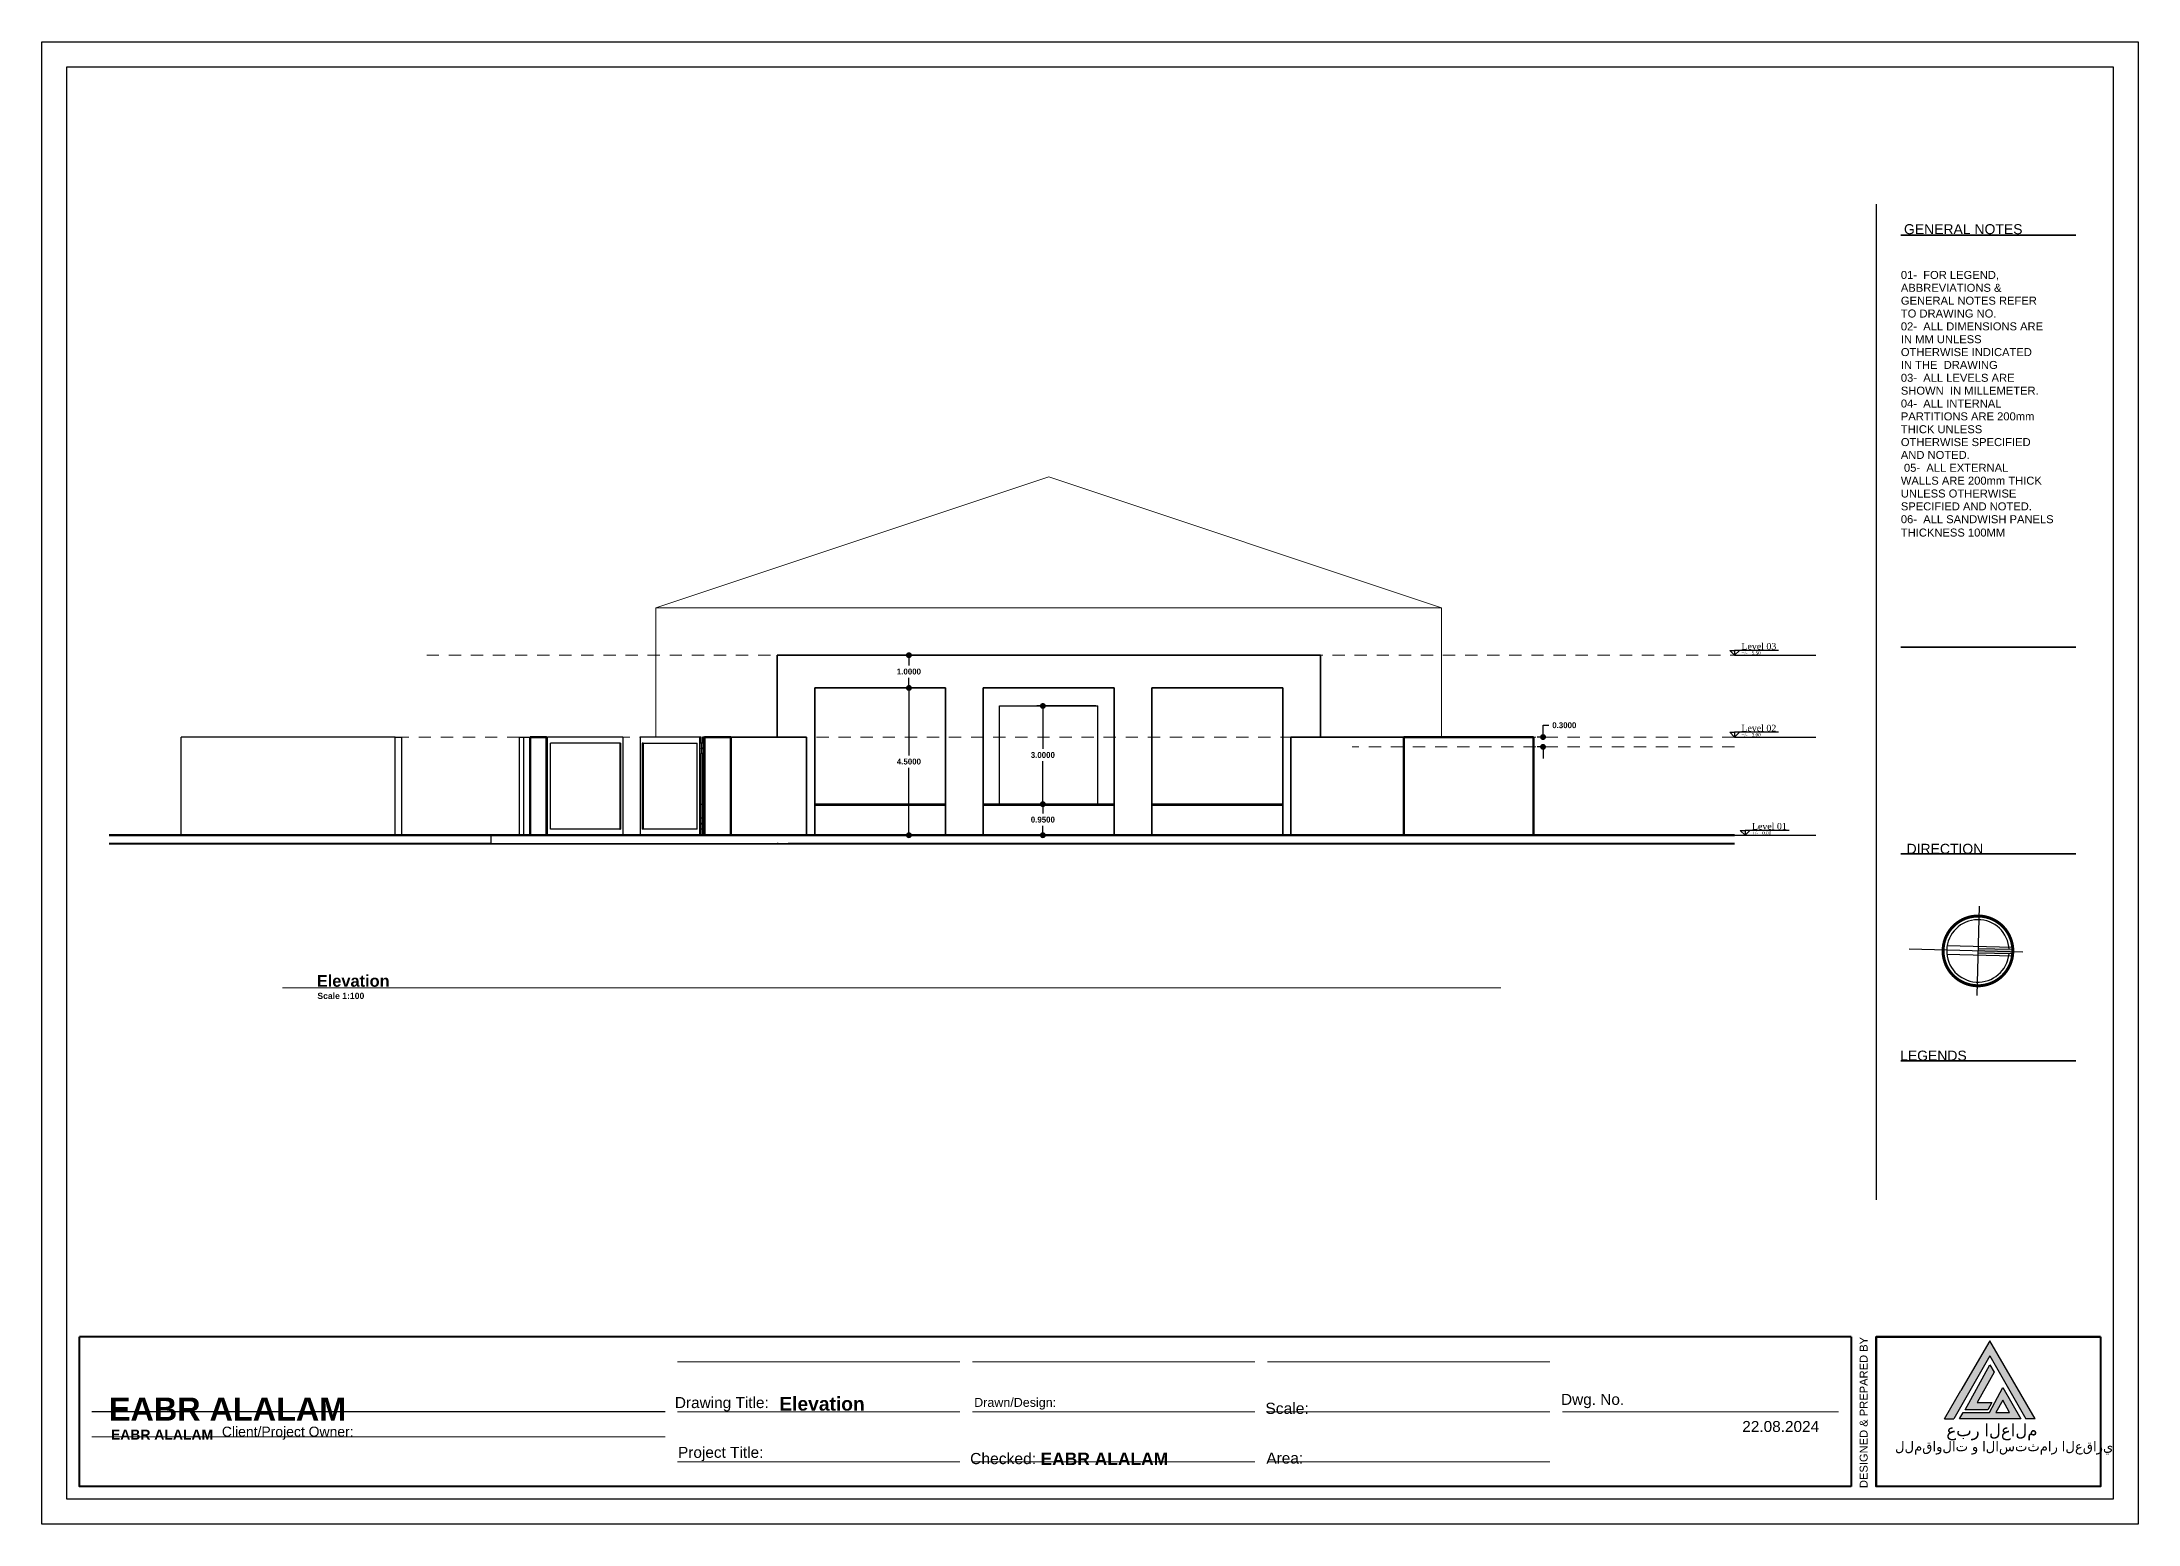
# Model space of a CAD drawing. Header units: metres. Extents: x 2164 to 2480, y 2851 to 3062.
# Drawn here: x 2231.8 to 2295.8, y 2853.4 to 2898.7 of the extents above; entities that cross this region are included whole.
import ezdxf

# ---------------------------------------------------------------- set-up
doc = ezdxf.new("R2010")
doc.units = ezdxf.units.M
doc.header["$MEASUREMENT"] = 0
doc.linetypes.add('DASHED2', pattern=[0.375, 0.25, -0.125])
doc.linetypes.add('JIS_02_0.7', pattern=[1.35, 0.75, -0.6])
doc.layers.get('0').update_dxf_attribs({"linetype": 'CONTINUOUS'})
doc.layers.get('Defpoints').update_dxf_attribs({"linetype": 'CONTINUOUS'})
doc.layers.add('G-ANNO-TTLB', color=250, linetype='CONTINUOUS', lineweight=18)
doc.layers.add('G-ANNO-TTLB-MEDM', color=250, linetype='CONTINUOUS', lineweight=35)
doc.layers.add('SIMBOLO', color=7, linetype='CONTINUOUS')
doc.styles.add('Arial', font='arial.ttf', dxfattribs={"height": 0.05})
doc.styles.add('Arial_1', font='arial.ttf', dxfattribs={"height": 238.125})
doc.styles.add('Arial_2', font='arial.ttf', dxfattribs={"height": 0.12})
doc.styles.add('Arial_3', font='arial.ttf', dxfattribs={"height": 118.023952})
doc.styles.add('Arial_B_3', font='arialbd.ttf', dxfattribs={"height": 2.5})
doc.styles.get("Standard").update_dxf_attribs({"font": 'bold.shx', "bigfont": 'whgtxt.shx'})
doc.dimstyles.new('STANDARD$0', dxfattribs={"dimtxt": 0.2, "dimasz": 0.08, "dimexe": 0.18, "dimexo": 0.0625, "dimgap": 0.09, "dimtad": 0, "dimtih": 1, "dimtoh": 1, "dimzin": 0, "dimdsep": 46, "dimtxsty": 'Arial', "dimblk": 'DOT', "dimcen": 0.09, "dimse1": 1, "dimse2": 1, "dimadec": 0, "dimazin": 3, "dimtfac": 1, "dimtofl": 0, "dimtmove": 0, "dimatfit": 3, "dimfxl": 1, "dimtolj": 1, "dimtzin": 0, "dimarcsym": 0})

# ---------------------------------------------------------------- blocks, each defined once
blk = doc.blocks.new('722')
h = blk.add_hatch(color=256)
h.dxf.hatch_style = 1
h.paths.add_polyline_path([(3077.57, 1809.545), (3076.401, 1807.542), (3075.743, 1806.413), (3076.123, 1806.412), (3077.567, 1808.937), (3079.01, 1806.412), (3079.381, 1806.412)])
at = {"true_color": 0x597a7d}
h = blk.add_hatch(color=137, dxfattribs=at)
h.dxf.hatch_style = 1
h.paths.add_polyline_path([(3076.571, 1806.775), (3077.484, 1806.775), (3077.645, 1807.067), (3077.062, 1807.067), (3077.737, 1808.279), (3077.567, 1808.577)])
h = blk.add_hatch(color=256)
h.dxf.hatch_style = 1
h.paths.add_polyline_path([(3078.803, 1806.408), (3078.088, 1807.664), (3077.546, 1806.669), (3076.495, 1806.67), (3076.342, 1806.408)])
h.paths.add_polyline_path([(3078.359, 1806.668), (3077.811, 1806.668), (3078.085, 1807.161)], flags=16)
at = {"color": 18, "true_color": 0x000000}
for p, q in [((3077.57, 1809.545), (3076.401, 1807.542)), ((3079.381, 1806.412), (3077.57, 1809.545)), ((3077.567, 1808.937), (3076.123, 1806.412)), ((3076.571, 1806.775), (3077.567, 1808.577)), ((3077.737, 1808.279), (3077.062, 1807.067)), ((3077.567, 1808.937), (3079.01, 1806.412)), ((3077.567, 1808.577), (3077.737, 1808.279)), ((3075.743, 1806.413), (3076.401, 1807.542)), ((3077.546, 1806.669), (3078.088, 1807.664)), ((3078.088, 1807.664), (3078.803, 1806.408)), ((3076.342, 1806.408), (3076.495, 1806.67)), ((3076.495, 1806.67), (3077.546, 1806.669)), ((3077.484, 1806.775), (3076.571, 1806.775)), ((3077.062, 1807.067), (3077.645, 1807.067)), ((3077.645, 1807.067), (3077.484, 1806.775)), ((3078.085, 1807.161), (3077.811, 1806.668)), ((3077.811, 1806.668), (3078.359, 1806.668)), ((3078.359, 1806.668), (3078.085, 1807.161)), ((3075.743, 1806.413), (3076.123, 1806.412)), ((3078.803, 1806.408), (3076.342, 1806.408)), ((3079.381, 1806.412), (3079.01, 1806.412))]:
    blk.add_line(p, q, dxfattribs=at)
at = {"lineweight": 40}
blk.add_lwpolyline([(3082.012, 1809.695), (3082.012, 1803.688), (3073.001, 1803.688), (3073.001, 1809.695)], close=True, dxfattribs=at)
at = {"insert": (3075.822, 1806.212), "char_height": 0.50059, "attachment_point": 1}
blk.add_mtext_dynamic_manual_height_columns('{\\fArial|b0|i0|c178|p34;عبر العالم}', width=4.30973, gutter_width=2.781, heights=[0.718], dxfattribs=at)
at = {"color": 137, "true_color": 0x597a7d, "insert": (3073.761, 1805.509), "char_height": 0.4, "attachment_point": 1}
blk.add_mtext_dynamic_manual_height_columns('{\\fArial|b0|i0|c178|p34;للمقاولات و الاستثمار العقاري}', width=11.09147, gutter_width=2.781, heights=[0.764], dxfattribs=at)
blk = doc.blocks.new('dfgedfgfff')
at = {"layer": 'SIMBOLO'}
for p, q in [((310.314, 153.52), (310.314, 150.553)), ((310.203, 153.251), (310.203, 151.54)), ((310.257, 153.219), (310.257, 152.347)), ((310.372, 153.219), (310.372, 152.347)), ((310.426, 153.251), (310.426, 151.54)), ((309.148, 152.347), (311.48, 152.347))]:
    blk.add_line(p, q, dxfattribs=at)
at = {"layer": 'SIMBOLO', "const_width": 0.0778}
blk.add_lwpolyline([(309.403, 152.347, 1), (311.225, 152.347, 1)], format="xyb", close=True, dxfattribs=at)
at = {"layer": 'SIMBOLO'}
blk.add_arc((310.314, 152.347), 0.815, 94.0608, 85.9392, dxfattribs=at)
blk.add_solid([(310.257, 152.347), (310.372, 152.347), (310.257, 153.219), (310.372, 153.219)], dxfattribs=at)
blk = doc.blocks.new('_Dot')
at = {"color": 0, "linetype": 'ByBlock', "lineweight": -2}
blk.add_line((-0.5, 0), (-1, 0), dxfattribs=at)
at = {"color": 0, "linetype": 'ByBlock', "const_width": 0.5}
blk.add_lwpolyline([(-0.25, 0, 1), (0.25, 0, 1)], format="xyb", close=True, dxfattribs=at)
blk = doc.blocks.new('*D137')
at = {"color": 0, "lineweight": -2, "transparency": 16777216}
for p, q in [((2277.581, 2877.431), (2277.456, 2877.431)), ((2277.636, 2877.611), (2277.636, 2877.791)), ((2277.636, 2877.791), (2277.816, 2877.791)), ((2277.581, 2877.131), (2277.456, 2877.131)), ((2277.636, 2876.951), (2277.636, 2876.771))]:
    blk.add_line(p, q, dxfattribs=at)
at = {"layer": 'Defpoints', "color": 0, "transparency": 16777216}
for p in [(2277.636, 2877.431), (2277.644, 2877.431), (2277.644, 2877.131)]:
    blk.add_point(p, dxfattribs=at)
at = {"color": 0, "lineweight": -2, "transparency": 16777216, "xscale": 0.18, "yscale": 0.18, "zscale": 0.18}
for p, rotation in [((2277.636, 2877.431), 270), ((2277.636, 2877.131), 90)]:
    blk.add_blockref('_Dot', p, dxfattribs=dict(at, rotation=rotation))
at = {"color": 0, "lineweight": 30, "transparency": 16777216, "insert": (2278.286, 2877.791), "char_height": 0.18, "attachment_point": 5}
blk.add_mtext('\\A1;0.3000', dxfattribs=at)
blk = doc.blocks.new('*D138')
at = {"color": 0, "lineweight": -2, "transparency": 16777216}
for p, q in [((2259.322, 2878.931), (2258.083, 2878.931)), ((2258.263, 2878.751), (2258.263, 2876.867)), ((2258.263, 2874.611), (2258.263, 2876.495)), ((2259.322, 2874.431), (2258.083, 2874.431))]:
    blk.add_line(p, q, dxfattribs=at)
at = {"layer": 'Defpoints', "color": 0, "transparency": 16777216}
for p in [(2259.385, 2878.931), (2258.263, 2874.431), (2259.385, 2874.431)]:
    blk.add_point(p, dxfattribs=at)
at = {"color": 0, "lineweight": -2, "transparency": 16777216, "xscale": 0.18, "yscale": 0.18, "zscale": 0.18}
for p, rotation in [((2258.263, 2878.931), 90), ((2258.263, 2874.431), 270)]:
    blk.add_blockref('_Dot', p, dxfattribs=dict(at, rotation=rotation))
at = {"color": 0, "lineweight": 30, "transparency": 16777216, "insert": (2258.263, 2876.681), "char_height": 0.18, "attachment_point": 5}
blk.add_mtext('\\A1;4.5000', dxfattribs=at)
blk = doc.blocks.new('*D139')
at = {"color": 0, "lineweight": -2, "transparency": 16777216}
for p, q in [((2260.598, 2875.381), (2262.535, 2875.381)), ((2262.355, 2875.201), (2262.355, 2875.092)), ((2260.598, 2874.431), (2262.535, 2874.431)), ((2262.355, 2874.611), (2262.355, 2874.72))]:
    blk.add_line(p, q, dxfattribs=at)
at = {"layer": 'Defpoints', "color": 0, "transparency": 16777216}
for p in [(2260.535, 2875.381), (2260.535, 2874.431), (2262.355, 2874.431)]:
    blk.add_point(p, dxfattribs=at)
at = {"color": 0, "lineweight": -2, "transparency": 16777216, "xscale": 0.18, "yscale": 0.18, "zscale": 0.18}
for p, rotation in [((2262.355, 2875.381), 90), ((2262.355, 2874.431), 270)]:
    blk.add_blockref('_Dot', p, dxfattribs=dict(at, rotation=rotation))
at = {"color": 0, "lineweight": 30, "transparency": 16777216, "insert": (2262.355, 2874.906), "char_height": 0.18, "attachment_point": 5}
blk.add_mtext('\\A1;0.9500', dxfattribs=at)
blk = doc.blocks.new('*D140')
at = {"color": 0, "lineweight": -2, "transparency": 16777216}
for p, q in [((2263.972, 2878.381), (2262.175, 2878.381)), ((2262.355, 2878.201), (2262.355, 2877.072)), ((2262.355, 2875.561), (2262.355, 2876.689)), ((2263.972, 2875.381), (2262.175, 2875.381))]:
    blk.add_line(p, q, dxfattribs=at)
at = {"layer": 'Defpoints', "color": 0, "transparency": 16777216}
for p in [(2262.355, 2878.381), (2264.035, 2878.381), (2264.035, 2875.381)]:
    blk.add_point(p, dxfattribs=at)
at = {"color": 0, "lineweight": -2, "transparency": 16777216, "xscale": 0.18, "yscale": 0.18, "zscale": 0.18}
for p, rotation in [((2262.355, 2878.381), 90), ((2262.355, 2875.381), 270)]:
    blk.add_blockref('_Dot', p, dxfattribs=dict(at, rotation=rotation))
at = {"color": 0, "lineweight": 30, "transparency": 16777216, "insert": (2262.355, 2876.881), "char_height": 0.18, "attachment_point": 5}
blk.add_mtext('\\A1;3.0000', dxfattribs=at)
blk = doc.blocks.new('*D141')
at = {"color": 0, "lineweight": -2, "transparency": 16777216}
for p, q in [((2259.322, 2879.931), (2258.083, 2879.931)), ((2258.263, 2879.751), (2258.263, 2879.616)), ((2259.322, 2878.931), (2258.083, 2878.931)), ((2258.263, 2879.111), (2258.263, 2879.245))]:
    blk.add_line(p, q, dxfattribs=at)
at = {"layer": 'Defpoints', "color": 0, "transparency": 16777216}
for p in [(2258.263, 2879.931), (2259.385, 2879.931), (2259.385, 2878.931)]:
    blk.add_point(p, dxfattribs=at)
at = {"color": 0, "lineweight": -2, "transparency": 16777216, "xscale": 0.18, "yscale": 0.18, "zscale": 0.18}
for p, rotation in [((2258.263, 2879.931), 90), ((2258.263, 2878.931), 270)]:
    blk.add_blockref('_Dot', p, dxfattribs=dict(at, rotation=rotation))
at = {"color": 0, "lineweight": 30, "transparency": 16777216, "insert": (2258.263, 2879.431), "char_height": 0.18, "attachment_point": 5}
blk.add_mtext('\\A1;1.0000', dxfattribs=at)

msp = doc.modelspace()

# ---------------------------------------------------------------- linework, layer by layer
at = {"color": 18, "true_color": 0x000000}
for p, q in [((2231.77527, 2853.38382), (2231.77527, 2898.66963)), ((2279.87846, 2898.66963), (2295.8158, 2898.66963)), ((2295.8158, 2898.66963), (2295.8158, 2887.39965))]:
    msp.add_line(p, q, dxfattribs=at)
at = {"color": 18, "lineweight": 30, "true_color": 0x000000}
for p, q in [((2287.81074, 2893.71411), (2287.81074, 2863.29486)), ((2250.81208, 2856.81456), (2233.30005, 2856.81456))]:
    msp.add_line(p, q, dxfattribs=at)
at = {"color": 252, "lineweight": 18, "true_color": 0x939598}
for p, q in [((2262.53451, 2885.38071), (2250.53451, 2881.38071)), ((2262.53451, 2885.38071), (2274.53451, 2881.38071)), ((2250.53451, 2881.38071), (2274.53451, 2881.38071)), ((2250.53451, 2877.43071), (2250.53451, 2881.38071)), ((2274.53451, 2877.43071), (2274.53451, 2881.38071))]:
    msp.add_line(p, q, dxfattribs=at)
at = {"color": 251, "linetype": 'JIS_02_0.7', "lineweight": 9, "ltscale": 0.5, "true_color": 0x636466}
for p, q in [((2243.52987, 2879.93071), (2283.48695, 2879.93071)), ((2283.48695, 2877.43071), (2240.46675, 2877.43071)), ((2283.48695, 2877.13071), (2271.8004, 2877.13071))]:
    msp.add_line(p, q, dxfattribs=at)
at = {"lineweight": 35}
for p, q in [((2254.23451, 2877.43071), (2254.23451, 2879.93071)), ((2255.38451, 2879.93071), (2254.23451, 2879.93071)), ((2259.38451, 2879.93071), (2255.38451, 2879.93071)), ((2260.53451, 2879.93071), (2259.38451, 2879.93071)), ((2264.53451, 2879.93071), (2260.53451, 2879.93071)), ((2265.68451, 2879.93071), (2264.53451, 2879.93071)), ((2269.68451, 2879.93071), (2265.68451, 2879.93071)), ((2270.83451, 2879.93071), (2269.68451, 2879.93071)), ((2270.83451, 2879.93071), (2270.83451, 2877.43071)), ((2259.38451, 2878.93071), (2255.38451, 2878.93071)), ((2255.38451, 2875.38071), (2255.38451, 2878.93071)), ((2259.38451, 2875.38071), (2259.38451, 2878.93071)), ((2260.53451, 2878.93071), (2264.53451, 2878.93071)), ((2260.53451, 2875.38071), (2260.53451, 2878.93071)), ((2264.53451, 2875.38071), (2264.53451, 2878.93071)), ((2265.68451, 2878.93071), (2269.68451, 2878.93071)), ((2265.68451, 2875.38071), (2265.68451, 2878.93071)), ((2269.68451, 2875.38071), (2269.68451, 2878.93071)), ((2252.82017, 2877.43071), (2254.23451, 2877.43071)), ((2255.13451, 2877.43071), (2254.23451, 2877.43071)), ((2255.13451, 2874.43071), (2255.13451, 2877.43071)), ((2269.93451, 2874.43071), (2269.93451, 2877.43071)), ((2270.83451, 2877.43071), (2269.93451, 2877.43071)), ((2270.83451, 2877.43071), (2273.3853, 2877.43071)), ((2255.38451, 2875.34071), (2255.38451, 2875.38071)), ((2255.38451, 2874.43071), (2255.38451, 2875.34071)), ((2259.38451, 2875.34071), (2259.38451, 2875.38071)), ((2259.38451, 2874.43071), (2259.38451, 2875.34071)), ((2260.53451, 2875.34071), (2260.53451, 2875.38071)), ((2260.53451, 2874.43071), (2260.53451, 2875.34071)), ((2264.53451, 2875.34071), (2264.53451, 2875.38071)), ((2264.53451, 2874.43071), (2264.53451, 2875.34071)), ((2265.68451, 2875.34071), (2265.68451, 2875.38071)), ((2265.68451, 2874.43071), (2265.68451, 2875.34071)), ((2269.68451, 2875.34071), (2269.68451, 2875.38071)), ((2269.68451, 2874.43071), (2269.68451, 2875.34071)), ((2260.53451, 2874.43071), (2259.38451, 2874.43071))]:
    msp.add_line(p, q, dxfattribs=at)
for p, q in [((2283.48695, 2879.93071), (2285.97078, 2879.93071)), ((2284.83153, 2880.07909), (2283.63534, 2880.07909)), ((2261.03451, 2875.38071), (2261.03451, 2878.38071)), ((2261.03451, 2878.38071), (2264.03451, 2878.38071)), ((2264.03451, 2875.38071), (2264.03451, 2878.38071)), ((2236.02481, 2877.43071), (2236.02505, 2877.43071)), ((2236.02481, 2874.43071), (2236.02481, 2877.43071)), ((2236.02505, 2874.43071), (2236.02505, 2877.43071)), ((2242.56505, 2877.43071), (2236.02505, 2877.43071)), ((2242.56505, 2874.43071), (2242.56505, 2877.43071)), ((2242.56505, 2877.43071), (2242.76498, 2877.43071)), ((2242.76498, 2877.43071), (2242.76498, 2874.43071)), ((2246.36759, 2877.43071), (2246.49462, 2877.43071)), ((2246.36759, 2874.43071), (2246.36759, 2877.43071)), ((2246.49462, 2874.43071), (2246.49462, 2877.43071)), ((2246.49462, 2877.43071), (2246.69455, 2877.43071)), ((2247.19706, 2877.43071), (2247.19569, 2877.43071)), ((2247.19706, 2877.43071), (2247.21685, 2877.43071)), ((2247.19706, 2877.2466), (2247.19706, 2877.43071)), ((2249.52577, 2877.43072), (2247.21685, 2877.43071)), ((2247.21685, 2877.24659), (2247.21685, 2877.43071)), ((2249.52722, 2877.43071), (2249.52577, 2877.43072)), ((2249.52577, 2877.43072), (2249.5258, 2874.43178)), ((2249.52722, 2877.43071), (2249.52725, 2874.43178)), ((2250.05635, 2877.43062), (2250.05634, 2874.43167)), ((2250.53451, 2877.43063), (2250.05635, 2877.43062)), ((2250.53451, 2877.43063), (2250.53451, 2877.43071)), ((2251.87109, 2877.43065), (2250.53451, 2877.43063)), ((2251.92, 2877.43064), (2251.87109, 2877.43065)), ((2251.87109, 2877.24653), (2251.87109, 2877.43065)), ((2251.92, 2877.24653), (2251.92, 2877.43064)), ((2251.96096, 2877.43071), (2251.96096, 2877.24653)), ((2252.01434, 2877.43071), (2251.96096, 2877.43071)), ((2283.48695, 2877.43071), (2285.97078, 2877.43071)), ((2284.83153, 2877.57909), (2283.63534, 2877.57909)), ((2247.19569, 2877.2466), (2247.19706, 2877.2466)), ((2247.19569, 2877.08975), (2247.19569, 2877.08155)), ((2247.19706, 2877.08975), (2247.19569, 2877.08975)), ((2247.19706, 2877.08155), (2247.19569, 2877.08155)), ((2247.19569, 2877.08155), (2247.19569, 2876.92471)), ((2247.19569, 2876.92471), (2247.19706, 2876.92471)), ((2247.19569, 2876.92471), (2247.19569, 2874.9487)), ((2247.19859, 2877.2466), (2247.19706, 2877.2466)), ((2247.19706, 2877.08155), (2247.19706, 2877.08975)), ((2247.19859, 2877.08975), (2247.19706, 2877.08975)), ((2247.19859, 2877.08155), (2247.19706, 2877.08155)), ((2247.19709, 2874.9487), (2247.19706, 2876.92471)), ((2247.19859, 2876.92471), (2247.19706, 2876.92471)), ((2247.19859, 2877.2466), (2247.19859, 2877.08975)), ((2247.19859, 2877.2466), (2247.21685, 2877.24659)), ((2247.19859, 2877.08155), (2247.19859, 2876.92471)), ((2247.21688, 2874.43176), (2247.21685, 2877.24659)), ((2249.43155, 2877.24661), (2247.31321, 2877.2466)), ((2247.31324, 2874.61588), (2247.31321, 2877.2466)), ((2249.43155, 2877.24661), (2249.42975, 2874.6159)), ((2249.45028, 2877.24661), (2249.43155, 2877.24661)), ((2249.45028, 2877.24661), (2249.4503, 2874.6159)), ((2250.11568, 2877.24651), (2250.11567, 2874.61579)), ((2250.14043, 2877.24651), (2250.11568, 2877.24651)), ((2250.14043, 2877.24651), (2251.79535, 2877.24653)), ((2250.14043, 2877.24651), (2250.14186, 2874.61579)), ((2251.79534, 2874.61582), (2251.79535, 2877.24653)), ((2251.87108, 2874.4317), (2251.87109, 2877.24653)), ((2251.9133, 2877.24653), (2251.87109, 2877.24653)), ((2251.91326, 2877.08149), (2251.91326, 2876.92464)), ((2251.91326, 2877.08149), (2251.91999, 2877.08149)), ((2251.91999, 2876.92464), (2251.91326, 2876.92464)), ((2251.9133, 2877.24653), (2251.9133, 2877.08969)), ((2251.92, 2877.24653), (2251.9133, 2877.24653)), ((2251.91999, 2877.08969), (2251.9133, 2877.08969)), ((2251.91999, 2877.08149), (2251.91999, 2877.08969)), ((2251.92195, 2877.08969), (2251.91999, 2877.08969)), ((2251.91999, 2877.08149), (2251.96096, 2877.08149)), ((2251.91999, 2875.38071), (2251.91999, 2876.92464)), ((2251.95721, 2876.92464), (2251.91999, 2876.92464)), ((2251.96096, 2877.24653), (2251.92, 2877.24653)), ((2251.92195, 2877.08969), (2251.92231, 2877.08969)), ((2251.96073, 2877.08969), (2251.92231, 2877.08969)), ((2251.93818, 2877.24653), (2251.93818, 2877.26293)), ((2251.93818, 2877.08149), (2251.93818, 2877.08969)), ((2251.95721, 2876.92464), (2251.95725, 2876.92464)), ((2251.95725, 2876.92464), (2251.96078, 2876.92464)), ((2251.96096, 2877.08969), (2251.96073, 2877.08969)), ((2251.96096, 2876.92464), (2251.96078, 2876.92464)), ((2251.96311, 2877.24653), (2251.96096, 2877.24653)), ((2251.96096, 2877.08969), (2251.96096, 2877.08149)), ((2251.96311, 2877.08969), (2251.96096, 2877.08969)), ((2251.96316, 2877.08149), (2251.96096, 2877.08149)), ((2251.96096, 2876.92464), (2251.96096, 2875.38071)), ((2251.96316, 2876.92464), (2251.96096, 2876.92464)), ((2251.96311, 2877.24653), (2251.96311, 2877.08969)), ((2251.96316, 2877.08149), (2251.96316, 2876.92464)), ((2247.19709, 2874.9487), (2247.19569, 2874.9487)), ((2247.19569, 2874.9487), (2247.19569, 2874.79186)), ((2247.19569, 2874.79186), (2247.19709, 2874.79186)), ((2247.19569, 2874.79186), (2247.19569, 2874.78366)), ((2247.19569, 2874.78366), (2247.19569, 2874.62682)), ((2247.19709, 2874.78366), (2247.19569, 2874.78366)), ((2247.19861, 2874.9487), (2247.19709, 2874.9487)), ((2247.19709, 2874.78366), (2247.19709, 2874.79186)), ((2247.19861, 2874.79186), (2247.19709, 2874.79186)), ((2247.19862, 2874.78366), (2247.19709, 2874.78366)), ((2247.19861, 2874.79186), (2247.19861, 2874.9487)), ((2247.19862, 2874.62682), (2247.19862, 2874.78366)), ((2251.91326, 2874.7918), (2251.91326, 2874.94864)), ((2251.91999, 2874.94864), (2251.91326, 2874.94864)), ((2251.91326, 2874.7918), (2251.91999, 2874.7918)), ((2251.9133, 2874.62675), (2251.9133, 2874.7836)), ((2251.9133, 2874.7836), (2251.91999, 2874.7836)), ((2251.91999, 2875.38071), (2251.96096, 2875.38071)), ((2251.91999, 2874.94864), (2251.91999, 2875.38071)), ((2251.96096, 2874.94864), (2251.91999, 2874.94864)), ((2251.91999, 2874.7836), (2251.91999, 2874.7918)), ((2251.9572, 2874.7918), (2251.91999, 2874.7918)), ((2251.91999, 2874.7836), (2251.96096, 2874.7836)), ((2251.93817, 2874.7918), (2251.93817, 2874.7836)), ((2251.95725, 2874.7918), (2251.9572, 2874.7918)), ((2251.95725, 2874.7918), (2251.96096, 2874.7918)), ((2251.96096, 2875.38071), (2251.96096, 2874.94864)), ((2251.96316, 2874.94864), (2251.96096, 2874.94864)), ((2251.96096, 2874.7918), (2251.96096, 2874.7836)), ((2251.96096, 2874.7918), (2251.96316, 2874.7918)), ((2251.9631, 2874.7836), (2251.96096, 2874.7836)), ((2251.9631, 2874.62675), (2251.9631, 2874.7836)), ((2251.96316, 2874.7918), (2251.96316, 2874.94864)), ((2255.88451, 2875.38071), (2255.38451, 2875.38071)), ((2259.38451, 2875.34071), (2255.38451, 2875.34071)), ((2258.88451, 2875.38071), (2255.88451, 2875.38071)), ((2259.38451, 2875.38071), (2258.88451, 2875.38071)), ((2260.63451, 2875.38071), (2260.53451, 2875.38071)), ((2264.53451, 2875.34071), (2260.53451, 2875.34071)), ((2263.63451, 2875.38071), (2260.63451, 2875.38071)), ((2264.53451, 2875.38071), (2263.63451, 2875.38071)), ((2269.68451, 2875.38071), (2265.68451, 2875.38071)), ((2269.68451, 2875.34071), (2265.68451, 2875.34071)), ((2245.50099, 2874.18071), (2233.83329, 2874.18071)), ((2233.83329, 2874.17071), (2254.23836, 2874.17071)), ((2236.02481, 2874.43071), (2236.02505, 2874.43071)), ((2236.02505, 2874.43071), (2242.56505, 2874.43071)), ((2242.56505, 2874.43071), (2242.76498, 2874.43071)), ((2242.76498, 2874.43071), (2245.50099, 2874.43071)), ((2245.50099, 2874.18071), (2245.50099, 2874.43071)), ((2245.50099, 2874.43071), (2246.36759, 2874.43071)), ((2245.50099, 2874.18071), (2250.08394, 2874.18071)), ((2246.36759, 2874.43071), (2246.49462, 2874.43071)), ((2246.49462, 2874.43071), (2246.69455, 2874.43071)), ((2246.69455, 2874.43071), (2247.19569, 2874.43071)), ((2247.19569, 2874.62682), (2247.19569, 2874.43071)), ((2247.19569, 2874.62682), (2247.19709, 2874.62682)), ((2247.19569, 2874.43071), (2249.45364, 2874.43071)), ((2247.19709, 2874.43176), (2247.19709, 2874.62682)), ((2247.19862, 2874.62682), (2247.19709, 2874.62682)), ((2247.19709, 2874.43176), (2247.21688, 2874.43176)), ((2249.45364, 2874.43174), (2247.21688, 2874.43176)), ((2249.42975, 2874.6159), (2247.31324, 2874.61588)), ((2249.42975, 2874.6159), (2249.43656, 2874.6159)), ((2249.43656, 2874.6159), (2249.4503, 2874.6159)), ((2249.47325, 2874.43174), (2249.45364, 2874.43174)), ((2249.45364, 2874.43174), (2249.45364, 2874.43071)), ((2249.45364, 2874.43071), (2249.47325, 2874.43071)), ((2249.47325, 2874.43174), (2249.47325, 2874.43071)), ((2249.51114, 2874.43174), (2249.47325, 2874.43174)), ((2249.47325, 2874.43071), (2249.52859, 2874.43071)), ((2249.5258, 2874.43178), (2249.51114, 2874.43174)), ((2249.52725, 2874.43178), (2249.5258, 2874.43178)), ((2249.52859, 2874.43174), (2249.52725, 2874.43178)), ((2249.53005, 2874.43174), (2249.52859, 2874.43174)), ((2249.52859, 2874.43174), (2249.52859, 2874.43071)), ((2249.52859, 2874.43071), (2249.53005, 2874.43071)), ((2249.53005, 2874.43174), (2249.53005, 2874.43071)), ((2249.53005, 2874.43071), (2250.05276, 2874.43071)), ((2250.05276, 2874.43164), (2250.05634, 2874.43167)), ((2250.05276, 2874.43164), (2250.05276, 2874.43071)), ((2250.05276, 2874.43071), (2250.09628, 2874.43071)), ((2250.05634, 2874.43167), (2250.09628, 2874.43164)), ((2250.08394, 2874.18071), (2250.08402, 2874.18068)), ((2250.08402, 2874.18068), (2250.11011, 2874.18071)), ((2250.10337, 2874.43167), (2250.09628, 2874.43164)), ((2250.09628, 2874.43164), (2250.09628, 2874.43071)), ((2250.09628, 2874.43071), (2250.14505, 2874.43071)), ((2250.10337, 2874.43167), (2250.14505, 2874.43164)), ((2250.11011, 2874.18071), (2250.11019, 2874.18068)), ((2250.11019, 2874.18068), (2250.11027, 2874.18071)), ((2250.11027, 2874.18071), (2254.26855, 2874.18071)), ((2250.14186, 2874.61579), (2250.11567, 2874.61579)), ((2251.79534, 2874.61582), (2250.14186, 2874.61579)), ((2250.14505, 2874.43164), (2250.53451, 2874.43168)), ((2250.14505, 2874.43164), (2250.14505, 2874.43071)), ((2250.14505, 2874.43071), (2250.53451, 2874.43071)), ((2250.53451, 2874.43168), (2251.87108, 2874.4317)), ((2250.53451, 2874.43071), (2250.53451, 2874.43168)), ((2250.53451, 2874.43071), (2251.96096, 2874.43071)), ((2251.91998, 2874.4317), (2251.87108, 2874.4317)), ((2251.9133, 2874.62675), (2251.91999, 2874.62675)), ((2251.91998, 2874.4317), (2251.91999, 2874.62675)), ((2251.91999, 2874.62675), (2251.96096, 2874.62675)), ((2251.93817, 2874.62675), (2251.93817, 2874.61036)), ((2251.96096, 2874.62675), (2251.96096, 2874.43071)), ((2251.9631, 2874.62675), (2251.96096, 2874.62675)), ((2251.96096, 2874.43071), (2252.01434, 2874.43071)), ((2252.01434, 2874.43071), (2252.82017, 2874.43071)), ((2255.13451, 2874.43071), (2252.82017, 2874.43071)), ((2254.26855, 2874.18071), (2254.23395, 2874.17968)), ((2254.23395, 2874.17968), (2254.23836, 2874.17071)), ((2254.23836, 2874.17071), (2254.57407, 2874.18071)), ((2254.23836, 2874.17071), (2283.48695, 2874.17071)), ((2254.26855, 2874.18071), (2254.57407, 2874.18071)), ((2283.48695, 2874.18071), (2254.57407, 2874.18071)), ((2255.38451, 2874.43071), (2255.13451, 2874.43071)), ((2259.38451, 2874.43071), (2255.38451, 2874.43071)), ((2264.53451, 2874.43071), (2260.53451, 2874.43071)), ((2265.68451, 2874.43071), (2264.53451, 2874.43071)), ((2269.68451, 2874.43071), (2265.68451, 2874.43071)), ((2269.93451, 2874.43071), (2269.68451, 2874.43071)), ((2273.3853, 2874.43071), (2269.93451, 2874.43071)), ((2283.48695, 2874.43071), (2277.34565, 2874.43071)), ((2283.48695, 2874.43071), (2285.97078, 2874.43071)), ((2285.15333, 2874.57909), (2283.95714, 2874.57909))]:
    msp.add_line(p, q)
at = {"lineweight": 60}
for p, q in [((2246.69455, 2877.43071), (2246.69455, 2874.43071)), ((2247.19569, 2877.43071), (2246.69455, 2877.43071)), ((2247.19569, 2877.43071), (2247.19569, 2877.2466)), ((2252.01434, 2877.43071), (2252.01434, 2874.43071)), ((2252.01434, 2877.43071), (2252.82017, 2877.43071)), ((2252.82017, 2874.43071), (2252.82017, 2877.43071)), ((2273.3853, 2874.43071), (2273.3853, 2877.43071)), ((2273.3853, 2877.43071), (2274.53451, 2877.43071)), ((2274.53451, 2877.43071), (2277.34565, 2877.43071)), ((2277.34565, 2874.43071), (2277.34565, 2877.43071)), ((2247.19569, 2877.2466), (2247.19569, 2874.43071)), ((2233.83329, 2874.43071), (2283.48695, 2874.43071)), ((2277.34565, 2874.43071), (2273.3853, 2874.43071))]:
    msp.add_line(p, q, dxfattribs=at)
at = {"color": 18, "lineweight": 5, "true_color": 0x000000}
for p, q in [((2239.1284, 2869.76433), (2276.352, 2869.76433)), ((2259.8235, 2858.33934), (2251.19328, 2858.33934)), ((2268.83492, 2858.33934), (2260.20469, 2858.33934)), ((2277.84634, 2858.33934), (2269.21611, 2858.33934)), ((2259.8235, 2856.81456), (2251.19328, 2856.81456)), ((2268.83492, 2856.81456), (2260.20469, 2856.81456)), ((2277.84634, 2856.81456), (2269.21611, 2856.81456)), ((2286.66716, 2856.81456), (2278.22753, 2856.81456)), ((2250.81208, 2856.05218), (2233.30005, 2856.05218)), ((2259.8235, 2855.28979), (2251.19328, 2855.28979)), ((2268.83492, 2855.28979), (2260.20469, 2855.28979)), ((2277.84634, 2855.28979), (2269.21611, 2855.28979))]:
    msp.add_line(p, q, dxfattribs=at)
at = {"color": 18, "lineweight": 40, "true_color": 0x000000}
for p, q in [((2287.04835, 2859.10173), (2232.91885, 2859.10173)), ((2287.04835, 2859.10173), (2287.04835, 2854.5274)), ((2287.81074, 2859.10173), (2287.81074, 2854.5274)), ((2294.67222, 2859.10173), (2287.81074, 2859.10173))]:
    msp.add_line(p, q, dxfattribs=at)
at = {"color": 18, "true_color": 0x000000}
msp.add_lwpolyline([(2231.77527, 2898.66963), (2295.8158, 2898.66963), (2295.8158, 2853.38382), (2231.77527, 2853.38382)], close=True, dxfattribs=at)
at = {"color": 18, "lineweight": 30, "true_color": 0x000000}
msp.add_lwpolyline([(2232.53766, 2897.90724), (2295.05342, 2897.90724), (2295.05342, 2854.14621), (2232.53766, 2854.14621)], close=True, dxfattribs=at)
for points in [[(2283.48695, 2879.93071), (2283.33857, 2880.07909), (2283.33857, 2880.07909), (2283.48695, 2880.07909)], [(2283.48695, 2879.93071), (2283.63534, 2880.07909), (2283.63534, 2880.07909), (2283.48695, 2880.07909)], [(2283.48695, 2877.43071), (2283.33857, 2877.57909), (2283.33857, 2877.57909), (2283.48695, 2877.57909)], [(2283.48695, 2877.43071), (2283.63534, 2877.57909), (2283.63534, 2877.57909), (2283.48695, 2877.57909)], [(2283.80875, 2874.43071), (2283.66036, 2874.57909), (2283.66036, 2874.57909), (2283.80875, 2874.57909)], [(2283.80875, 2874.43071), (2283.95714, 2874.57909), (2283.95714, 2874.57909), (2283.80875, 2874.57909)]]:
    msp.add_lwpolyline(points, close=True)
at = {"color": 18, "lineweight": 40, "true_color": 0x000000}
for points in [[(2287.04835, 2854.5274), (2232.91885, 2854.5274), (2232.91885, 2859.10173)], [(2294.67222, 2859.10173), (2294.67222, 2854.5274), (2287.81074, 2854.5274)], [(2294.67222, 2859.10173), (2294.67222, 2854.5274), (2287.81074, 2854.5274)]]:
    msp.add_lwpolyline(points, dxfattribs=at)
at = {"layer": 'G-ANNO-TTLB-MEDM', "color": 18, "true_color": 0x000000}
for p, q in [((2288.56825, 2892.76113), (2293.91476, 2892.76113)), ((2288.56825, 2880.18173), (2293.91476, 2880.18173)), ((2288.56825, 2873.85974), (2293.91476, 2873.85974)), ((2288.56825, 2867.53774), (2293.91476, 2867.53774))]:
    msp.add_line(p, q, dxfattribs=at)

# ---------------------------------------------------------------- block references
at = {"lineweight": 0, "xscale": 1.169874465653505, "yscale": 1.169874465653505, "zscale": 1.169874465653505, "rotation": 268.5692345853097}
msp.add_blockref('dfgedfgfff', (2121.81678, 3238.26213), dxfattribs=at)
at = {"color": 18, "linetype": 'DASHED2', "true_color": 0x000000, "xscale": 0.7614807728145377, "yscale": 0.7614807728145377, "zscale": 0.7614807728145377}
msp.add_blockref('722', (-52.22034, 1481.05364), dxfattribs=at)

# ---------------------------------------------------------------- texts
at = {"attachment_point": 1}
for s, width, gutter_width, heights, insert, char_height in [('{\\fTimes New Roman|b0|i0|c0|p18;Level 03}', 1.9758893, 1, [0.47827], (2283.6973, 2880.30522), 0.2), ('\\pxi-3,l4,t4;{\\fTimes New Roman|b0|i0|c0|p18;+/-^I5.50}', 1.0202224, 0.51634, [0.24695], (2283.5985, 2880.05095), 0.1032672), ('{\\fTimes New Roman|b0|i0|c0|p18;Level 02}', 1.9758893, 1, [0.47827], (2283.6973, 2877.80522), 0.2), ('\\pxi-3,l4,t4;{\\fTimes New Roman|b0|i0|c0|p18;+/-^I3.00}', 1.0202224, 0.51634, [0.24695], (2283.5985, 2877.55095), 0.1032672), ('{\\fTimes New Roman|b0|i0|c0|p18;Level 01}', 1.9758893, 1, [0.47827], (2284.0191, 2874.80522), 0.2), ('\\pxi-3,l4,t4;{\\fTimes New Roman|b0|i0|c0|p18;+/-^I0.00}', 1.0202224, 0.51634, [0.24695], (2283.9203, 2874.55095), 0.1032672)]:
    msp.add_mtext_dynamic_manual_height_columns(s, width=width, gutter_width=gutter_width, heights=heights, dxfattribs=dict(at, insert=insert, char_height=char_height))
at = {"color": 18, "lineweight": 5, "true_color": 0x000000, "attachment_point": 9, "style": 'Arial_B_3'}
for s, insert, char_height, width in [('\\pxql;Elevation ', (2245.84737, 2869.79656), 0.3581588, 5.6737171), ('\\pxql;Scale 1:100', (2243.17518, 2869.42559), 0.1884122, 2.9847029)]:
    msp.add_mtext(s, dxfattribs=dict(at, insert=insert, char_height=char_height, width=width))
at = {"layer": 'G-ANNO-TTLB', "color": 18, "lineweight": 9, "true_color": 0x000000, "attachment_point": 9}
for s, insert, char_height, width, style in [('GENERAL NOTES', (2292.28469, 2892.79169), 0.3049549, 4.4739574, 'Arial_1'), ('DIRECTION', (2291.08637, 2873.85974), 0.304955, 2.518129, 'Arial_1'), ('LEGENDS', (2290.58073, 2867.54066), 0.304955, 2.518129, 'Arial_1'), ('EABR ALALAM', (2241.07255, 2856.5428), 0.7081312, 11.2177513, 'Arial_B_3'), ('Drawing Title: ', (2253.98222, 2856.8271), 0.3360671, 3.5698257, 'Arial_1'), ('\\pxql;Elevation ', (2260.95801, 2856.84398), 0.4200839, 6.6546939, 'Arial_B_3'), ('Drawn/Design:', (2262.76128, 2856.88253), 0.2734246, 2.3775734, 'Arial'), ('Scale:', (2270.48041, 2856.74461), 0.341781, 1.4683434, 'Arial'), ('Dwg. No.', (2280.11577, 2856.92452), 0.336067, 2.357432, 'Arial_1'), ('{\\fArial|b1|i0|c0|p34;EABR ALALAM}', (2237.0063, 2855.96367), 0.3049549, 6.7965036, 'Arial_1'), ('Client/Project Owner:', (2241.29725, 2855.96367), 0.3049549, 6.7965036, 'Arial_1'), ('22.08.2024', (2286.07212, 2856.19277), 0.336067, 4.6070958, 'Arial_1'), ('Project Title:', (2253.81785, 2855.30649), 0.3360671, 4.6070958, 'Arial_1'), ('Checked: ', (2262.15008, 2855.20996), 0.341781, 2.2813038, 'Arial'), ('Area:            ', (2270.30729, 2855.22712), 0.3360671, 3.8527175, 'Arial_1'), ('EABR ALALAM ', (2266.18433, 2855.18575), 0.3807404, 10.7976025, 'Arial_B_3')]:
    msp.add_mtext(s, dxfattribs=dict(at, insert=insert, char_height=char_height, width=width, style=style))
at = {"layer": 'G-ANNO-TTLB', "lineweight": 9, "attachment_point": 1, "style": 'Arial_3'}
for s, insert, char_height, width in [('01-  FOR LEGEND, ', (2288.56825, 2891.67199), 0.2444569, 3.8200299), ('ABBREVIATIONS & ', (2288.56825, 2891.27918), 0.2444569, 3.8993777), ('GENERAL NOTES REFER ', (2288.56825, 2890.88637), 0.2444569, 5.2709611), ('TO DRAWING NO.', (2288.56825, 2890.49355), 0.2444569, 3.6273281), ('02-  ALL DIMENSIONS ARE ', (2288.56825, 2890.10074), 0.2444569, 5.4409921), ('IN MM UNLESS ', (2288.56825, 2889.70793), 0.2444569, 4.2167689), ('OTHERWISE INDICATED ', (2288.56825, 2889.31512), 0.2444569, 5.0669239), ('IN THE  DRAWING', (2288.56825, 2888.92231), 0.2444569, 3.6613343), ('03-  ALL LEVELS ARE ', (2288.56825, 2888.5295), 0.2444569, 4.4208061), ('04-  ALL INTERNAL ', (2288.56825, 2887.74388), 0.2444569, 3.9107131), ('SHOWN  IN MILLEMETER.', (2288.56825, 2888.13669), 0.2444569, 4.2847813), ('THICK UNLESS ', (2288.56825, 2886.95826), 0.2444569, 3.1852474), ('PARTITIONS ARE 200mm ', (2288.56825, 2887.35107), 0.2444569, 5.1462717), ('OTHERWISE SPECIFIED ', (2288.56825, 2886.56545), 0.2444569, 5.0215823), ('AND NOTED.', (2288.56825, 2886.17263), 0.244457, 2.607142), (' 05-  ALL EXTERNAL ', (2288.56825, 2885.77982), 0.2444569, 4.1827627), ('WALLS ARE 200mm THICK ', (2288.56825, 2885.38701), 0.2444569, 5.4409921), ('SPECIFIED AND NOTED.', (2288.56825, 2884.60139), 0.2444569, 4.9308991), ('UNLESS OTHERWISE ', (2288.56825, 2884.9942), 0.2444569, 4.5114893), ('06-  ALL SANDWISH PANELS THICKNESS 100MM ', (2288.56825, 2884.20858), 0.2444569, 5.4409921)]:
    msp.add_mtext(s, dxfattribs=dict(at, insert=insert, char_height=char_height, width=width))
at = {"layer": 'G-ANNO-TTLB', "color": 18, "lineweight": 9, "true_color": 0x000000, "insert": (2287.55699, 2859.10173), "char_height": 0.2438352, "width": 5.5711698, "attachment_point": 9, "rotation": 90, "style": 'Arial_2'}
msp.add_mtext('DESIGNED & PREPARED BY', dxfattribs=at)

# ---------------------------------------------------------------- dimensions: what is measured, and where the dimension line sits
at = {"color": 244, "lineweight": 30, "true_color": 0x991b1e}
for p1, p2, distance, picture, middle in [((2259.38451, 2878.93071), (2259.38451, 2879.93071), 1.12195, '*D141', (2258.26256, 2879.43071)), ((2259.38451, 2878.93071), (2259.38451, 2874.43071), -1.12195, '*D138', (2258.26256, 2876.68071)), ((2264.03451, 2875.38071), (2264.03451, 2878.38071), 1.67947, '*D140', (2262.35505, 2876.88071)), ((2277.64368, 2877.13071), (2277.64368, 2877.43071), 0.00742, '*D137', (2278.2856, 2877.79071)), ((2260.53451, 2875.38071), (2260.53451, 2874.43071), 1.82053, '*D139', (2262.35505, 2874.90571))]:
    dim = msp.add_aligned_dim(p1=p1, p2=p2, distance=distance, dimstyle='STANDARD$0', override={"dimtxt": 0.18, "dimasz": 0.18, "dimexo": 0.063, "dimdec": 4, "dimtxsty": 'Standard', "dimse1": 0, "dimse2": 0, "dimazin": 0, "dimtdec": 4, "dimldrblk": 'Dot'}, dxfattribs=at)
    dim.commit()
    dim.dimension.update_dxf_attribs({"geometry": picture, "text_midpoint": middle})

doc.saveas('drawing.dxf')
